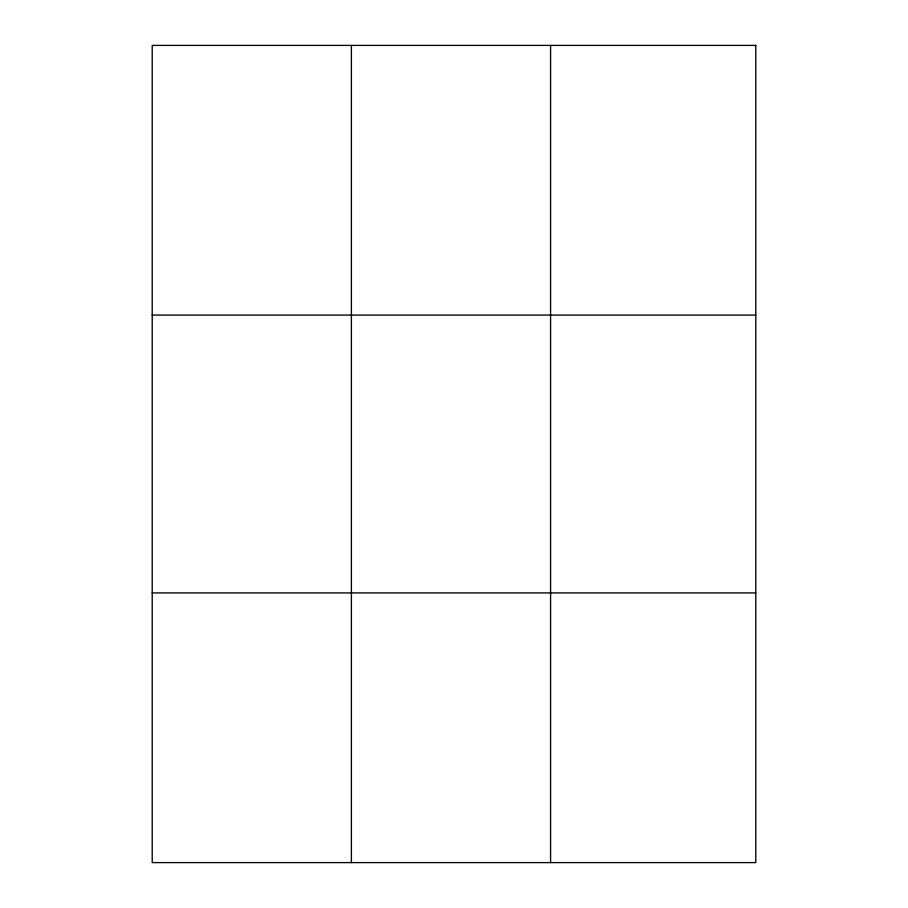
<?xml version="1.0" encoding="UTF-8"?>
<svg xmlns="http://www.w3.org/2000/svg" width="908" height="908" viewBox="0 0 908 908"><rect width="100%" height="100%" fill="white"/><g stroke="black" fill="none" stroke-linecap="round" stroke-linejoin="round"><path stroke-width="1.36" d="M351.396 45.4L351.396 862.6M550.577 45.4L550.577 862.6M152.215 315.076L755.785 315.076M152.215 592.924L755.785 592.924M755.785 45.4L755.785 862.6L152.215 862.6L152.215 45.4L755.785 45.4"/></g></svg>
